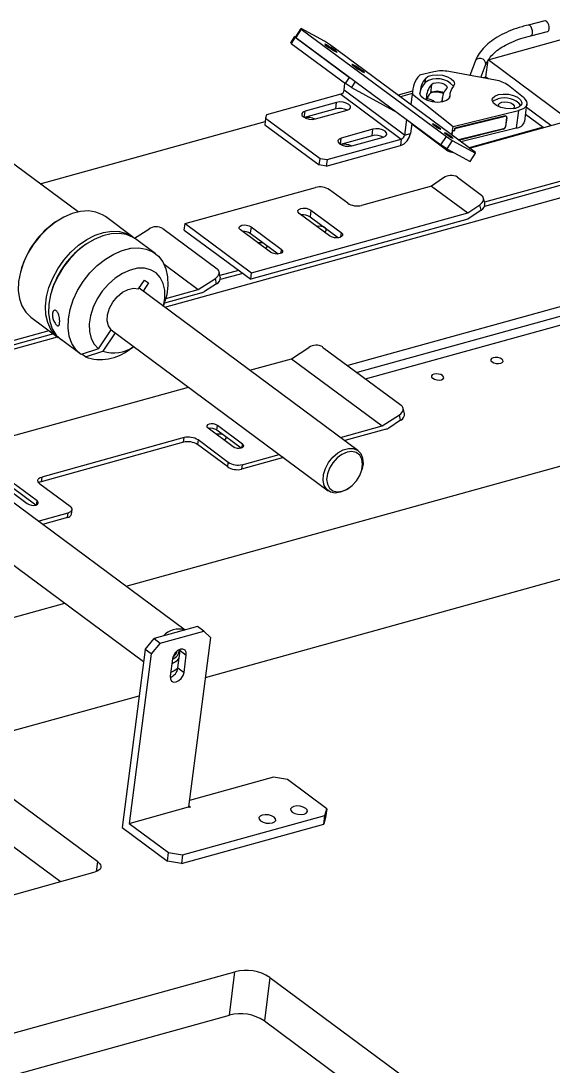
# Model space of a CAD drawing. Header units: millimetres. Extents: x 15 to 836, y 5 to 589.
# Drawn here: x 598 to 651.2, y 98.7 to 203.1 of the extents above; entities that cross this region are included whole.
import ezdxf

# ---------------------------------------------------------------- set-up
doc = ezdxf.new("R2010")
doc.units = ezdxf.units.MM

msp = doc.modelspace()

# ---------------------------------------------------------------- linework, layer by layer
at = {"color": 7, "linetype": 'Continuous', "lineweight": 25}
for p, q in [((650.33, 203.07), (648.66, 202.66)), ((624.98, 200.89), (625.39, 201.52)), ((625.4, 201.46), (625, 200.83)), ((625.39, 201.52), (625.4, 201.46)), ((625.47, 201.48), (625.39, 201.52)), ((625.4, 201.46), (630.83, 197.43)), ((625.47, 201.48), (626.01, 202.32)), ((625.48, 201.42), (625.47, 201.48)), ((626.02, 202.25), (625.48, 201.42)), ((625.48, 201.42), (639.95, 190.69)), ((626.01, 202.32), (626.02, 202.25)), ((628.34, 201.04), (626.01, 202.32)), ((626.02, 202.25), (640.5, 191.52)), ((644.67, 199.18), (655.63, 202.22)), ((648.92, 201.59), (650.6, 202)), ((625, 200.83), (624.98, 200.89)), ((625, 200.83), (630.42, 196.81)), ((628.93, 200.66), (628.34, 201.04)), ((643.41, 189.93), (628.93, 200.66)), ((643.38, 199.03), (642.85, 197.62)), ((643.95, 197.42), (644.41, 198.65)), ((644.44, 197.45), (644.67, 199.18)), ((652.51, 193.37), (644.67, 199.18)), ((630.42, 196.81), (630.83, 197.43)), ((630.83, 197.43), (630.98, 197.34)), ((639.25, 198), (637.83, 197.65)), ((638.38, 196.91), (638.44, 197.35)), ((645.41, 197.15), (640.74, 198.01)), ((642.86, 197.64), (642.82, 197.63)), ((644.44, 197.45), (644.17, 197.38)), ((644.66, 197.28), (644.44, 197.45)), ((630.29, 196.14), (630.38, 196.84)), ((631.02, 196.42), (630.42, 196.81)), ((631.41, 197.02), (631.02, 196.42)), ((631.02, 196.42), (635.58, 193.93)), ((637.14, 196.24), (636.94, 194.73)), ((639.03, 196.73), (638.92, 195.86)), ((648.19, 195.42), (646.7, 196.62)), ((629.96, 195.74), (622.55, 193.69)), ((629.96, 195.74), (636, 191.27)), ((636.33, 191.67), (630.29, 196.14)), ((637.11, 196.05), (635.69, 195.65)), ((636.99, 194.69), (637.13, 195.76)), ((637.13, 195.76), (641.18, 192.52)), ((640.11, 195.42), (640.06, 195.06)), ((640.86, 195.76), (640.81, 195.37)), ((629.47, 194.29), (626.33, 193.42)), ((629.55, 194.94), (626.39, 194.06)), ((627.45, 193.28), (630.61, 194.16)), ((629.47, 194.29), (629.55, 194.94)), ((641.18, 192.52), (647.7, 194.11)), ((647.7, 194.11), (647.47, 192.38)), ((648.32, 193.03), (648.54, 194.77)), ((650.94, 192.63), (648.5, 194.44)), ((599.95, 186.81), (622.42, 193.03)), ((612.38, 174.48), (680.22, 193.26)), ((622.46, 193.36), (622.38, 192.71)), ((622.55, 193.69), (622.46, 193.36)), ((622.46, 193.36), (627.89, 189.34)), ((636.53, 193.23), (636.33, 191.67)), ((646.37, 193.58), (641.36, 192.35)), ((641.36, 192.34), (646.36, 193.57)), ((642.81, 190.38), (652.41, 193.04)), ((677.04, 193.61), (644.31, 184.55)), ((677.1, 194.04), (644.32, 184.97)), ((646.53, 193.41), (646.42, 192.54)), ((646.43, 192.54), (646.54, 193.41)), ((646.44, 193.58), (646.46, 193.57)), ((646.49, 193.54), (646.46, 193.57)), ((648.41, 193.76), (650.18, 192.45)), ((622.38, 192.71), (627.81, 188.69)), ((633.17, 192.26), (630.01, 191.38)), ((633.09, 191.6), (633.17, 192.26)), ((637.05, 192.84), (636.92, 191.84)), ((637.04, 192.78), (640.66, 190.09)), ((641.1, 192.11), (641.04, 191.69)), ((641.05, 191.68), (641.1, 192.1)), ((641.08, 191.66), (641.13, 192.08)), ((641.12, 192.08), (641.1, 192.11)), ((641.1, 192.1), (641.11, 192.1)), ((641.1, 192.1), (641.13, 192.08)), ((641.12, 192.08), (641.18, 192.52)), ((641.33, 192.13), (641.12, 192.08)), ((641.13, 192.08), (641.34, 192.13)), ((641.36, 192.35), (641.33, 192.13)), ((641.33, 192.13), (641.34, 192.13)), ((641.34, 192.13), (641.36, 192.34)), ((641.36, 192.34), (641.36, 192.35)), ((646.2, 192.29), (641.72, 191.19)), ((641.73, 191.18), (646.2, 192.28)), ((641.94, 191.02), (647.47, 192.38)), ((650.18, 192.45), (642.78, 190.4)), ((650.18, 192.45), (650.17, 192.42)), ((628.59, 189.22), (636, 191.27)), ((633.09, 191.6), (629.95, 190.74)), ((631.07, 190.6), (634.23, 191.47)), ((636, 191.27), (635.91, 190.62)), ((636.33, 191.67), (636.92, 191.84)), ((639.95, 190.69), (640.5, 191.52)), ((640.5, 191.52), (641.09, 191.14)), ((641.09, 191.14), (640.55, 190.31)), ((641.09, 191.14), (643.42, 189.87)), ((603.73, 184.01), (595.77, 189.91)), ((628.5, 188.57), (635.91, 190.62)), ((640.55, 190.31), (639.95, 190.69)), ((640.55, 190.31), (642.88, 189.03)), ((643.42, 189.87), (643.41, 189.93)), ((627.81, 188.69), (627.89, 189.34)), ((627.89, 189.34), (628.59, 189.22)), ((628.59, 189.22), (628.5, 188.57)), ((642.88, 189.03), (643.42, 189.87)), ((628.5, 188.57), (627.81, 188.69)), ((640.22, 187.4), (639.01, 186.58)), ((641.6, 187.48), (644.01, 185.69)), ((614.42, 182.84), (627.45, 186.45)), ((630.65, 184.88), (628.84, 186.22)), ((639.01, 186.58), (632.04, 184.65)), ((639.01, 186.58), (642.63, 183.9)), ((642.63, 183.9), (643.84, 184.72)), ((643.98, 184.17), (643.84, 184.72)), ((644.34, 184.87), (644.2, 185.42)), ((621.05, 177.93), (642.63, 183.9)), ((628.84, 181.62), (625.82, 183.85)), ((626.98, 184.17), (626.89, 183.52)), ((626.98, 184.17), (629.99, 181.94)), ((691.64, 184.58), (631.6, 167.96)), ((643.98, 184.17), (642.66, 183.28)), ((601.59, 183.06), (601.49, 182.99)), ((609.18, 181.52), (606.46, 183.54)), ((614.33, 182.19), (614.42, 182.84)), ((614.42, 182.84), (621.05, 177.93)), ((642.66, 183.28), (620.97, 177.28)), ((626.89, 183.52), (629.72, 181.42)), ((632.43, 167.34), (691.16, 183.6)), ((609.38, 181.37), (610.8, 182.29)), ((612.19, 182.35), (617.61, 178.32)), ((614.33, 182.19), (620.97, 177.28)), ((622.96, 179.99), (619.95, 182.22)), ((621.01, 182.52), (620.92, 181.87)), ((620.92, 181.87), (623.71, 179.81)), ((621.01, 182.52), (624.02, 180.28)), ((604.61, 180.83), (604.5, 180.76)), ((611.44, 179.85), (609.48, 181.3)), ((675.01, 180.94), (630.65, 168.66)), ((612.32, 178.78), (615.71, 176.26)), ((598.09, 178.41), (598.06, 178.29)), ((615.71, 176.26), (617.44, 177.37)), ((617.56, 176.82), (617.44, 177.37)), ((617.93, 177.48), (617.81, 178.04)), ((619.76, 178.17), (617.9, 177.65)), ((620.17, 177.87), (617.92, 177.24)), ((620.97, 177.28), (621.05, 177.93)), ((609.78, 176.33), (610.35, 177.18)), ((631.68, 160.18), (609.82, 176.38)), ((610.78, 176.93), (610.22, 176.09)), ((610.35, 177.18), (610.78, 176.93)), ((617.56, 176.82), (616.37, 176.05)), ((601.11, 176.17), (601.07, 176.05)), ((616.1, 175.93), (612.36, 174.89)), ((612.5, 175.37), (615.71, 176.26)), ((612.26, 174.57), (612.41, 175.05)), ((599.02, 173.49), (601.74, 171.48)), ((605.78, 170.35), (607.04, 172.23)), ((607.03, 172.22), (628.7, 156.17)), ((588.62, 167.9), (601.68, 171.52)), ((601.27, 171.82), (588.67, 168.34)), ((588.73, 168.8), (600.84, 172.15)), ((604.04, 169.78), (602.08, 171.23)), ((607.43, 171.93), (606.21, 170.1)), ((605.78, 170.35), (604.04, 169.78)), ((604.47, 169.52), (606.21, 170.1)), ((608.87, 170.28), (609.28, 170.55)), ((625.04, 169.35), (626.77, 170.46)), ((628.15, 170.51), (636, 164.7)), ((604.47, 169.52), (604.1, 169.8)), ((620.87, 168.19), (625.04, 169.35)), ((625.04, 169.35), (634.09, 162.64)), ((595.99, 161.31), (614.76, 166.5)), ((608.52, 146.64), (674.59, 164.93)), ((636.31, 163.86), (636.19, 164.42)), ((634.09, 162.64), (635.82, 163.75)), ((635.94, 163.2), (634.75, 162.43)), ((635.94, 163.2), (635.82, 163.75)), ((616.71, 162.44), (619.22, 160.57)), ((617.58, 162.23), (617.64, 162.69)), ((620.01, 160.43), (617.58, 162.23)), ((620.15, 160.83), (617.64, 162.69)), ((629.92, 161.49), (634.09, 162.64)), ((634.48, 162.31), (630.35, 161.17)), ((614.26, 161.01), (600.04, 157.07)), ((614.32, 161.47), (600.1, 157.53)), ((614.26, 161.01), (614.32, 161.47)), ((615.71, 161.24), (615.65, 160.78)), ((618.67, 158.54), (615.65, 160.78)), ((618.72, 159), (615.71, 161.24)), ((620.12, 158.77), (623.8, 159.8)), ((618.67, 158.54), (618.72, 159)), ((624.24, 159.47), (620.06, 158.32)), ((620.12, 158.77), (620.06, 158.32)), ((632.03, 158.14), (632.06, 158.27)), ((614.42, 142.26), (594.97, 156.68)), ((596.15, 156.75), (598.66, 154.89)), ((599.52, 154.74), (597.07, 156.56)), ((599.64, 155.16), (597.13, 157.02)), ((599.91, 156.87), (602.93, 154.63)), ((600.1, 157.53), (600.04, 157.07)), ((630.65, 156.36), (630.75, 156.43)), ((590.58, 153.71), (610.27, 139.12)), ((599.75, 153.14), (602.74, 153.97)), ((602.69, 153.51), (600.18, 152.81)), ((602.69, 153.51), (602.74, 153.97)), ((603.07, 153.83), (603.13, 154.28)), ((616.44, 137.54), (660.84, 149.83)), ((595.19, 142.95), (602.4, 144.95)), ((615.67, 142.61), (611.33, 141.41)), ((611.93, 140.96), (616.28, 142.16)), ((616.28, 142.16), (615.67, 142.61)), ((616.95, 141.51), (616.28, 142.16)), ((610.43, 140.32), (611.33, 141.41)), ((611.93, 140.96), (611.03, 139.88)), ((611.33, 141.41), (611.93, 140.96)), ((616.95, 141.51), (614.77, 124.6)), ((610.43, 140.32), (608.13, 122.54)), ((611.03, 139.88), (608.85, 122.96)), ((611.03, 139.88), (610.43, 140.32)), ((613.71, 138.48), (613.94, 140.22)), ((613.94, 140.22), (613.94, 140.34)), ((613.94, 140.22), (614.54, 139.77)), ((613.16, 139.39), (612.93, 137.65)), ((613.37, 139.04), (613.47, 139.11)), ((614.32, 138.03), (614.54, 139.77)), ((613.71, 138.48), (614.32, 138.03)), ((588.19, 129.72), (609.83, 135.71)), ((605.72, 119.11), (590.52, 130.37)), ((601.95, 117.15), (586.01, 128.96)), ((623.25, 127.56), (614.85, 125.24)), ((624.64, 127.33), (623.25, 127.56)), ((628.56, 124.43), (624.64, 127.33)), ((608.85, 122.96), (614.77, 124.6)), ((614.83, 124.56), (614.77, 124.6)), ((614.79, 124.73), (614.97, 124.59)), ((614.97, 124.59), (614.83, 124.56)), ((628.38, 123.76), (628.56, 124.43)), ((628.56, 124.43), (628.45, 123.56)), ((614.16, 119.83), (628.38, 123.76)), ((628.27, 122.89), (628.38, 123.76)), ((628.45, 123.56), (628.27, 122.89)), ((608.13, 122.54), (612.66, 119.19)), ((608.85, 122.96), (612.77, 120.06)), ((614.05, 118.96), (628.27, 122.89)), ((612.66, 119.19), (612.77, 120.06)), ((612.77, 120.06), (614.16, 119.83)), ((614.05, 118.96), (612.66, 119.19)), ((614.16, 119.83), (614.05, 118.96)), ((584.9, 112.43), (605.44, 118.11)), ((524.64, 81.93), (619.4, 108.16)), ((618.84, 103.82), (619.4, 108.16)), ((622.89, 107.59), (622.33, 103.25)), ((622.89, 107.59), (680.8, 64.68)), ((524.08, 77.59), (618.84, 103.82)), ((622.33, 103.25), (680.24, 60.34))]:
    msp.add_line(p, q, dxfattribs=at)
at = {"color": 8, "linetype": 'Continuous', "lineweight": 25}
for p, q in [((637.08, 195.81), (635.91, 195.49)), ((640.09, 195.12), (640.09, 195.18)), ((640.83, 195.44), (640.85, 195.55)), ((626.31, 193.43), (626.39, 194.06)), ((646.35, 193.57), (646.36, 193.57)), ((646.54, 193.41), (646.53, 193.42)), ((646.2, 192.28), (646.19, 192.28)), ((646.43, 192.54), (646.42, 192.55)), ((629.93, 190.75), (630.01, 191.38)), ((629.99, 181.94), (629.93, 181.47)), ((624.02, 180.28), (623.97, 179.86)), ((620.1, 160.46), (620.15, 160.83)), ((599.59, 154.77), (599.64, 155.16)), ((605.59, 118.16), (605.72, 119.11))]:
    msp.add_line(p, q, dxfattribs=at)
at = {"color": 8, "linetype": 'Continuous', "lineweight": 25, "flags": 128}
for points in [[(649.1, 201.87), (649.1, 202.07), (649.05, 202.28), (648.96, 202.47), (648.85, 202.6), (648.72, 202.66), (648.66, 202.66)], [(644.41, 198.65), (644.43, 198.74), (644.41, 198.93), (644.32, 199.11), (644.16, 199.24), (643.96, 199.32), (643.74, 199.32), (643.56, 199.25), (643.42, 199.12), (643.38, 199.03)]]:
    msp.add_lwpolyline(points, dxfattribs=at)
at = {"color": 7, "linetype": 'Continuous', "lineweight": 25, "flags": 128}
for points in [[(650.6, 202), (650.64, 202.02), (650.73, 202.12), (650.78, 202.28), (650.78, 202.48), (650.73, 202.69), (650.64, 202.88), (650.53, 203.01), (650.4, 203.07), (650.33, 203.07)], [(629.44, 200), (629.57, 199.94), (629.61, 199.93), (629.56, 199.99), (629.42, 200.1), (629.22, 200.25), (628.97, 200.41), (628.74, 200.56), (628.53, 200.67), (628.4, 200.74), (628.36, 200.74), (628.41, 200.69), (628.55, 200.58), (628.76, 200.43), (629, 200.27), (629.24, 200.12), (629.44, 200)], [(632.15, 197.99), (632.29, 197.93), (632.33, 197.92), (632.28, 197.98), (632.14, 198.09), (631.93, 198.23), (631.69, 198.39), (631.45, 198.55), (631.25, 198.66), (631.12, 198.73), (631.07, 198.73), (631.12, 198.68), (631.26, 198.57), (631.47, 198.42), (631.71, 198.26), (631.95, 198.11), (632.15, 197.99)], [(638.44, 197.35), (638.7, 197.54), (639.1, 197.66), (639.59, 197.69), (640.11, 197.64), (640.6, 197.5), (640.99, 197.3), (641.24, 197.05), (641.32, 196.79), (641.22, 196.55)], [(639.03, 196.73), (639.2, 196.84), (639.45, 196.9), (639.75, 196.91), (640.06, 196.85), (640.32, 196.74), (640.5, 196.6), (640.57, 196.45), (640.52, 196.3)], [(640.85, 195.55), (640.76, 195.3), (640.51, 195.11), (640.12, 194.98), (639.63, 194.94), (639.12, 194.98), (638.63, 195.12), (638.23, 195.32), (637.96, 195.56), (637.86, 195.82)], [(638.61, 195.12), (638.57, 195.17), (638.5, 195.32)], [(640.09, 195.18), (640.04, 195.03), (639.93, 194.95)], [(645.71, 195.71), (646.17, 195.77), (646.69, 195.74), (647.19, 195.62), (647.61, 195.44), (647.91, 195.2), (648.04, 194.94), (648, 194.69), (647.78, 194.48), (647.41, 194.34), (646.94, 194.28), (646.43, 194.31), (645.93, 194.42), (645.5, 194.61), (645.21, 194.85), (645.07, 195.11), (645.12, 195.36), (645.34, 195.56), (645.71, 195.71)], [(645.65, 195.27), (645.28, 195.13), (645.11, 194.99)], [(648.19, 195.42), (648.38, 195.24), (648.5, 195.04), (648.55, 194.85), (648.52, 194.66), (648.41, 194.49), (648.23, 194.33), (647.99, 194.21), (647.7, 194.11)], [(630.61, 194.16), (630.83, 194.26), (630.94, 194.4), (630.92, 194.57), (630.77, 194.74), (630.51, 194.87), (630.19, 194.96), (629.85, 194.98), (629.55, 194.94)], [(645.81, 194.46), (645.73, 194.58), (645.72, 194.74), (645.83, 194.87), (646.05, 194.96), (646.33, 194.99), (646.64, 194.96), (646.93, 194.88), (647.15, 194.75), (647.28, 194.6), (647.29, 194.45), (647.17, 194.31), (647.14, 194.29)], [(626.39, 194.06), (626.17, 193.96), (626.06, 193.81), (626.08, 193.64), (626.23, 193.48), (626.48, 193.35), (626.8, 193.26), (627.14, 193.24), (627.45, 193.28)], [(646.5, 193.54), (646.49, 193.54), (646.48, 193.56)], [(634.23, 191.47), (634.45, 191.58), (634.56, 191.72), (634.54, 191.89), (634.39, 192.06), (634.13, 192.19), (633.81, 192.28), (633.47, 192.3), (633.17, 192.26)], [(639.84, 192.29), (639.93, 192.25), (639.96, 192.25), (639.93, 192.28), (639.83, 192.36), (639.7, 192.45), (639.54, 192.56), (639.38, 192.66), (639.24, 192.74), (639.15, 192.78), (639.12, 192.79), (639.16, 192.75), (639.25, 192.67), (639.39, 192.58), (639.55, 192.47), (639.71, 192.37), (639.84, 192.29)], [(630.01, 191.38), (629.79, 191.28), (629.68, 191.13), (629.7, 190.96), (629.85, 190.8), (630.1, 190.66), (630.42, 190.58), (630.76, 190.56), (631.07, 190.6)], [(641.05, 191.4), (641.14, 191.35), (641.17, 191.35), (641.13, 191.39), (641.04, 191.46), (640.9, 191.56), (640.74, 191.67), (640.58, 191.77), (640.45, 191.85), (640.36, 191.89), (640.33, 191.89), (640.36, 191.85), (640.46, 191.78), (640.6, 191.68), (640.76, 191.58), (640.92, 191.48), (641.05, 191.4)], [(643.84, 184.72), (643.98, 184.83), (644.09, 184.95), (644.17, 185.08), (644.21, 185.22), (644.21, 185.35), (644.18, 185.48), (644.11, 185.59), (644.01, 185.69)], [(606.46, 183.54), (606.18, 183.72), (605.52, 183.99), (604.78, 184.1), (603.98, 184.05), (603.15, 183.84), (602.3, 183.48), (601.47, 182.98), (600.67, 182.35), (599.94, 181.6), (599.28, 180.77), (598.73, 179.87), (598.28, 178.94), (597.97, 177.99), (597.8, 177.06), (597.76, 176.17), (597.87, 175.34), (598.12, 174.61), (598.51, 173.99), (599.01, 173.5), (599.02, 173.49)], [(625.82, 183.85), (625.7, 183.99), (625.68, 184.13), (625.77, 184.25), (625.96, 184.34), (626.21, 184.37), (626.49, 184.36), (626.76, 184.28), (626.98, 184.17)], [(619.95, 182.22), (619.83, 182.35), (619.81, 182.48), (619.9, 182.59), (620.07, 182.67), (620.3, 182.71), (620.56, 182.69), (620.81, 182.62), (621.01, 182.52)], [(601.89, 171.37), (601.46, 171.72), (601.01, 172.27), (600.7, 172.95), (600.52, 173.73), (600.48, 174.59), (600.58, 175.51), (600.83, 176.45), (601.2, 177.4), (601.7, 178.32), (602.31, 179.19), (603.01, 179.98), (603.78, 180.67), (604.6, 181.24), (605.44, 181.67), (606.28, 181.96), (607.1, 182.09), (607.87, 182.05), (608.58, 181.86), (609.19, 181.52), (609.37, 181.37)], [(609.48, 181.3), (609.23, 181.46), (608.57, 181.74), (607.83, 181.86), (607.03, 181.82), (606.19, 181.62), (605.33, 181.26), (604.49, 180.75), (603.69, 180.11), (602.95, 179.36), (602.29, 178.52), (601.73, 177.62), (601.29, 176.67), (600.98, 175.72), (600.81, 174.78), (600.78, 173.88), (600.9, 173.06), (601.16, 172.33), (601.56, 171.71), (602.08, 171.23), (602.08, 171.23)], [(628.32, 182), (628.44, 182.06), (628.52, 182.17), (628.51, 182.29), (628.4, 182.4), (628.22, 182.5), (627.99, 182.56), (627.75, 182.58), (627.57, 182.56)], [(629.99, 181.94), (630.12, 181.8), (630.14, 181.66), (630.04, 181.54), (629.86, 181.45), (629.6, 181.41), (629.32, 181.43), (629.05, 181.5), (628.84, 181.62)], [(622.44, 180.38), (622.52, 180.42), (622.6, 180.53), (622.59, 180.63)], [(604.04, 169.78), (603.52, 170.26), (603.12, 170.87), (602.86, 171.6), (602.74, 172.43), (602.77, 173.33), (602.94, 174.27), (603.25, 175.22), (603.69, 176.17), (604.25, 177.07), (604.91, 177.91), (605.65, 178.66), (606.46, 179.3), (607.3, 179.8), (608.15, 180.16), (608.99, 180.37), (609.79, 180.41), (610.53, 180.29), (611.19, 180.01), (611.75, 179.58), (612.19, 179.01), (612.5, 178.32), (612.67, 177.52), (612.7, 176.65), (612.58, 175.72), (612.41, 175.05)], [(624.02, 180.28), (624.14, 180.16), (624.15, 180.03), (624.07, 179.92), (623.9, 179.84), (623.66, 179.8), (623.4, 179.82), (623.16, 179.89), (622.96, 179.99)], [(612.26, 174.58), (612.26, 174.58), (612.4, 175.4), (612.39, 176.18), (612.24, 176.87), (611.94, 177.46), (611.52, 177.92), (610.98, 178.23), (610.35, 178.39), (609.66, 178.38), (608.92, 178.2), (608.18, 177.87), (607.45, 177.4), (606.76, 176.79), (606.15, 176.09), (605.64, 175.31), (605.24, 174.48), (604.97, 173.64), (604.84, 172.83), (604.87, 172.06), (605.04, 171.37), (605.34, 170.8), (605.78, 170.35), (605.78, 170.35)], [(617.44, 177.37), (617.58, 177.48), (617.69, 177.6), (617.77, 177.73), (617.81, 177.86), (617.82, 177.99), (617.79, 178.11), (617.72, 178.23), (617.61, 178.32)], [(607.04, 172.23), (606.76, 172.63), (606.64, 173.14), (606.67, 173.74), (606.86, 174.38), (607.19, 174.99), (607.64, 175.54), (608.17, 175.98), (608.73, 176.27), (609.28, 176.39), (609.78, 176.33)], [(646.05, 169.31), (645.86, 169.4), (645.63, 169.46), (645.39, 169.48), (645.17, 169.45), (645.01, 169.38), (644.94, 169.27), (644.95, 169.15), (645.06, 169.03), (645.24, 168.94), (645.47, 168.88), (645.71, 168.86), (645.93, 168.89), (646.09, 168.96), (646.17, 169.07), (646.15, 169.19), (646.05, 169.31)], [(640.12, 167.67), (639.94, 167.76), (639.71, 167.82), (639.47, 167.84), (639.25, 167.81), (639.09, 167.74), (639.01, 167.63), (639.03, 167.51), (639.14, 167.39), (639.32, 167.3), (639.55, 167.24), (639.79, 167.22), (640.01, 167.25), (640.17, 167.33), (640.24, 167.43), (640.23, 167.55), (640.12, 167.67)], [(635.82, 163.75), (635.96, 163.86), (636.07, 163.98), (636.15, 164.11), (636.19, 164.24), (636.2, 164.37), (636.17, 164.49), (636.1, 164.61), (636, 164.7)], [(617.64, 162.69), (617.47, 162.78), (617.25, 162.84), (617.02, 162.86), (616.82, 162.83), (616.66, 162.76), (616.59, 162.66), (616.6, 162.55), (616.71, 162.44)], [(618.31, 161.25), (618.45, 161.31), (618.53, 161.42), (618.51, 161.54), (618.51, 161.55)], [(619.22, 160.57), (619.39, 160.48), (619.61, 160.43), (619.83, 160.41), (620.04, 160.44), (620.19, 160.51), (620.27, 160.61), (620.25, 160.72), (620.15, 160.83)], [(629.91, 156.01), (629.39, 155.94), (628.93, 156.04), (628.56, 156.3), (628.31, 156.69), (628.2, 157.2), (628.24, 157.78), (628.42, 158.39), (628.74, 158.98), (629.16, 159.51), (629.66, 159.95), (630.2, 160.25), (630.74, 160.4), (631.23, 160.38), (631.65, 160.2), (631.96, 159.87), (632.14, 159.42), (632.18, 158.87), (632.07, 158.27), (632.06, 158.27)], [(630.09, 156.11), (630.6, 156.33), (631.09, 156.69), (631.52, 157.16), (631.85, 157.7), (632.06, 158.27), (632.14, 158.83), (632.06, 159.32), (631.85, 159.71), (631.51, 159.97), (631.08, 160.07), (630.59, 160.02), (630.08, 159.8), (629.59, 159.44), (629.16, 158.97), (628.83, 158.43), (628.62, 157.85), (628.55, 157.3), (628.62, 156.81), (628.83, 156.41), (629.17, 156.16), (629.6, 156.05), (630.09, 156.11)], [(599.91, 156.87), (599.81, 156.96), (599.74, 157.05), (599.71, 157.15), (599.72, 157.25), (599.76, 157.34), (599.84, 157.41), (599.96, 157.48), (600.1, 157.53)], [(600.04, 157.07), (599.9, 157.02), (599.8, 156.97)], [(630.65, 156.36), (630.45, 156.23), (629.91, 156.01)], [(598.66, 154.89), (598.84, 154.79), (599.07, 154.73), (599.31, 154.71), (599.52, 154.74), (599.68, 154.82), (599.76, 154.92), (599.74, 155.04), (599.64, 155.16)], [(602.74, 153.97), (602.89, 154.02), (603, 154.08), (603.08, 154.16), (603.13, 154.25), (603.13, 154.35), (603.1, 154.44), (603.03, 154.54), (602.93, 154.63)], [(614.54, 139.77), (614.52, 140.04), (614.41, 140.25), (614.2, 140.35), (613.95, 140.34), (613.67, 140.21), (613.43, 139.98), (613.25, 139.69), (613.16, 139.39)], [(613.09, 138.89), (613.34, 139.03), (613.37, 139.04)], [(613.37, 139.04), (613.29, 138.99), (613.09, 138.89)], [(612.93, 137.65), (612.95, 137.38), (613.07, 137.17), (613.27, 137.07), (613.53, 137.08), (613.8, 137.21), (614.04, 137.44), (614.23, 137.73), (614.32, 138.03)], [(613.7, 138.42), (613.32, 138.18), (612.98, 138.02)], [(626.3, 123.89), (626.52, 123.99), (626.63, 124.14), (626.61, 124.3), (626.46, 124.46), (626.21, 124.59), (625.9, 124.67), (625.57, 124.7), (625.28, 124.65), (625.06, 124.55), (624.95, 124.41), (624.97, 124.25), (625.12, 124.09), (625.37, 123.96), (625.68, 123.87), (626.01, 123.85), (626.3, 123.89)], [(623.14, 123.02), (623.36, 123.12), (623.47, 123.26), (623.45, 123.42), (623.3, 123.58), (623.05, 123.72), (622.74, 123.8), (622.41, 123.82), (622.12, 123.78), (621.9, 123.68), (621.79, 123.54), (621.81, 123.37), (621.96, 123.21), (622.21, 123.08), (622.52, 123), (622.85, 122.98), (623.14, 123.02)], [(605.72, 119.11), (605.87, 118.97), (605.97, 118.83), (606.02, 118.68), (606.01, 118.54), (605.94, 118.4), (605.82, 118.29), (605.65, 118.19), (605.44, 118.11)]]:
    msp.add_lwpolyline(points, dxfattribs=at)
at = {"color": 8, "linetype": 'Continuous', "lineweight": 25}
msp.add_arc((648.81, 201.86), 0.288, 291.6047, 3.071, dxfattribs=at)
at = {"color": 7, "linetype": 'Continuous', "lineweight": 25}
for centre, radius, start, end in [((639.59, 195.92), 2.46, 135.345, 183.564), ((640.12, 195.85), 2.25, 138.2192, 180.6893), ((639.6, 195.18), 2.12, 40.2018, 125.1786), ((640.03, 194.44), 3.64, 78.8058, 102.3421), ((640.18, 195.34), 2.39, 138.8967, 165.888), ((640.57, 195.35), 2.07, 138.2196, 180.689), ((641.75, 195.2), 1.66, 138.2195, 180.6893), ((642.32, 195.56), 1.48, 138.22, 180.689), ((644.96, 194.22), 2.96, 54.0818, 81.1517), ((629.8, 196.22), 0.502, 289.1115, 351.4924), ((640.68, 194.34), 2.33, 139.3577, 157.7629), ((638.59, 194.21), 1.07, 44.3187, 92.2874), ((639.58, 194.86), 1.19, 56.6628, 123.5309), ((639.32, 192.99), 2.97, 72.4463, 95.6702), ((646.31, 193.22), 2.16, 40.6636, 107.7819), ((629.84, 192.72), 1.61, 62.4813, 103.5802), ((626.69, 191.91), 1.53, 62.9684, 102.3357), ((646.4, 193.44), 0.132, 345.4742, 107.4208), ((646.41, 193.44), 0.139, 345.4738, 107.4256), ((647.42, 193.32), 0.94, 273.0985, 342.5197), ((646.1, 192.59), 0.332, 286.8748, 351.1767), ((646.11, 192.59), 0.315, 286.8648, 351.1848), ((633.46, 190.04), 1.61, 62.4808, 103.5806), ((635.41, 192.06), 1.52, 289.1154, 351.4893), ((635.83, 191.75), 0.502, 289.1115, 351.4924), ((630.31, 189.22), 1.53, 62.9679, 102.3363), ((641.14, 190.83), 0.872, 237.037, 273.2411), ((640.97, 186.36), 1.28, 60.5259, 125.945), ((627.88, 184.72), 1.78, 57.3882, 103.9868), ((631.61, 186.38), 1.78, 237.3883, 283.9867), ((643.67, 184.78), 0.682, 297.1435, 7.8515), ((626.18, 182.4), 1.32, 57.6055, 97.7566), ((606.37, 175.83), 8.67, 124.2493, 162.6728), ((611.54, 181.21), 1.31, 60.2827, 124.2765), ((620.27, 180.84), 1.21, 57.6397, 94.5008), ((609.39, 173.59), 8.67, 124.2553, 162.6668), ((609.38, 173.6), 8.66, 124.2343, 162.6878), ((621.87, 179.72), 1.21, 70.7444, 98.0541), ((617.28, 177.42), 0.662, 295.5643, 5.8472), ((615.81, 176.91), 1.02, 286.0509, 303.2568), ((605.97, 173.96), 4.69, 251.2552, 308.1354), ((607.27, 173.48), 3.55, 252.5083, 304.4197), ((627.51, 169.38), 1.31, 60.2829, 124.276), ((635.66, 163.8), 0.662, 295.5646, 5.846), ((617.01, 161.34), 1.06, 57.4682, 102.2798), ((617.8, 160.65), 1.18, 68.454, 102.0485), ((634.19, 163.29), 1.02, 286.0509, 303.2568), ((614.69, 159.28), 1.78, 57.3885, 103.9865), ((614.75, 159.74), 1.78, 57.3885, 103.9865), ((619.69, 160.51), 1.78, 237.3884, 283.9865), ((619.63, 160.05), 1.78, 237.3884, 283.9865), ((602.63, 153.97), 0.462, 276.4493, 342.3399), ((613.78, 140.34), 2.02, 72.2184, 138.7263), ((612.86, 140.31), 0.987, 287.6646, 359.2503), ((612.79, 140.36), 0.866, 298.5564, 348.3664), ((612.61, 140.44), 1.58, 287.9415, 320.6895), ((612.53, 138.66), 1.19, 289.318, 351.4731), ((620.48, 103.83), 4.46, 57.3885, 103.9865), ((619.92, 99.5), 4.46, 57.3885, 103.9865)]:
    msp.add_arc(centre, radius, start, end, dxfattribs=at)
for points, knots in [([(648.66, 202.66), (648.45, 202.6), (647.87, 202.45), (646.97, 202.14), (646.01, 201.71), (645.16, 201.2), (644.45, 200.63), (643.88, 199.99), (643.55, 199.45), (643.41, 199.12), (643.38, 199.03)], [0, 0, 0, 0, 0.0762505, 0.2216923, 0.3675757, 0.5138444, 0.6600619, 0.8052464, 0.9480363, 1, 1, 1, 1]), ([(644.72, 199.2), (644.77, 199.29), (644.94, 199.56), (645.38, 199.98), (646.02, 200.45), (646.8, 200.87), (647.69, 201.24), (648.42, 201.46), (648.83, 201.57), (648.92, 201.59)], [0, 0, 0, 0, 0.091097, 0.2709524, 0.4466335, 0.6207477, 0.7945934, 0.9596432, 1, 1, 1, 1]), ([(644.41, 198.65), (644.44, 198.74), (644.5, 198.89), (644.61, 199.05), (644.66, 199.11)], [0, 0, 0, 0, 0.58548, 1, 1, 1, 1]), ([(601.62, 172.68), (601.58, 172.71), (601.52, 172.76), (601.42, 172.91), (601.29, 173.13), (601.19, 173.44), (601.15, 173.76), (601.19, 174), (601.28, 174.14), (601.39, 174.2), (601.5, 174.17), (601.61, 174.09), (601.7, 173.96), (601.79, 173.79), (601.86, 173.55), (601.9, 173.24), (601.9, 172.93), (601.86, 172.72), (601.78, 172.64), (601.71, 172.63), (601.65, 172.65), (601.62, 172.68), (601.62, 172.68)], [0, 0, 0, 0, 0.031235, 0.062194, 0.113058, 0.192941, 0.275934, 0.346788, 0.399798, 0.442026, 0.484524, 0.520853, 0.554873, 0.59104, 0.642764, 0.711544, 0.800198, 0.889831, 0.932594, 0.967277, 0.993861, 1, 1, 1, 1])]:
    msp.add_open_spline(points, degree=3, knots=knots, dxfattribs=at)

doc.saveas('drawing.dxf')
